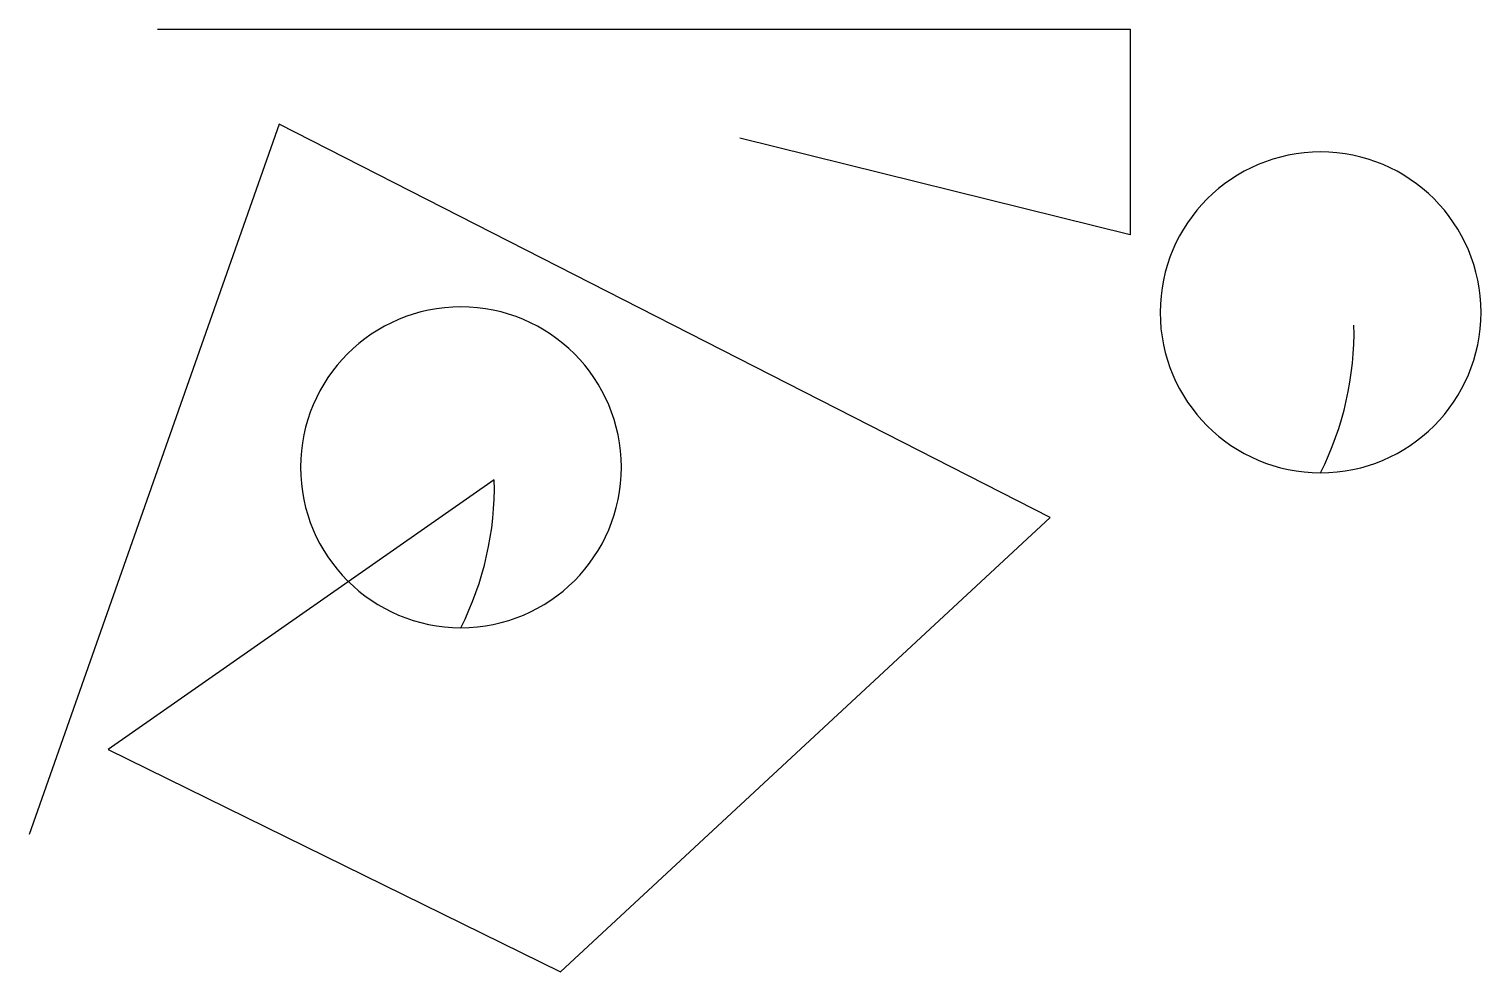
# Model space of a CAD drawing. Header units: inches. Extents: x 0 to 693, y -66 to 384.
import ezdxf

# ---------------------------------------------------------------- set-up
doc = ezdxf.new("R2010")
doc.units = ezdxf.units.IN
doc.header["$MEASUREMENT"] = 0

msp = doc.modelspace()

# ---------------------------------------------------------------- linework, layer by layer
for points in [[(61.37, 384.41), (525.5, 384.41), (525.5, 286.13), (339.26, 332.29)], [(222.04, 169.23), (37.78, 40.55), (253.56, -65.57), (487.34, 151.3), (119.4, 339.01), (0, 0)]]:
    msp.add_lwpolyline(points)
for points in [[(616.38, 172.64, 6124.42748), (616.33, 172.64, 0.122204), (632.28, 243.15)], [(206.14, 98.72, 6124.42748), (206.09, 98.72, 0.122204), (222.04, 169.23)]]:
    msp.add_lwpolyline(points, format="xyb")

doc.saveas('drawing.dxf')
